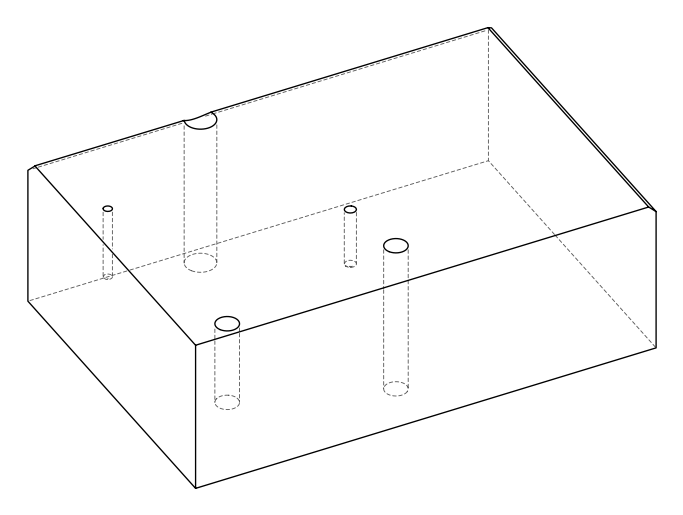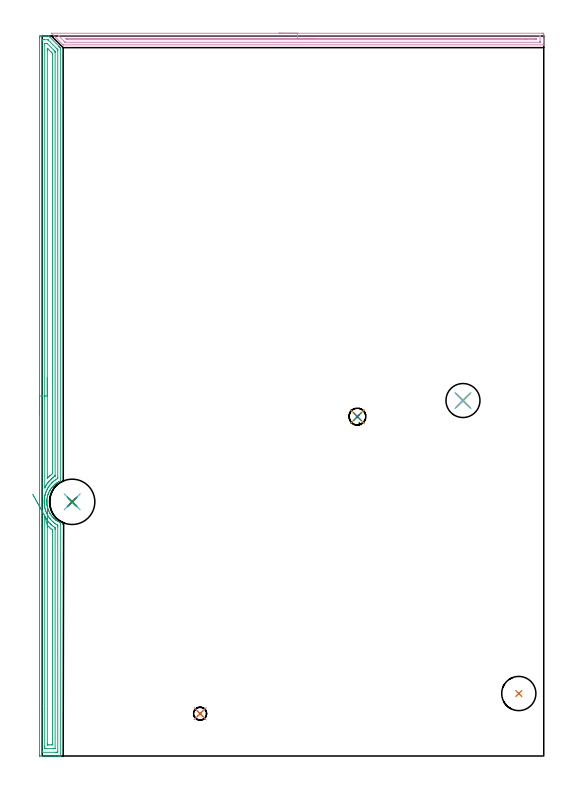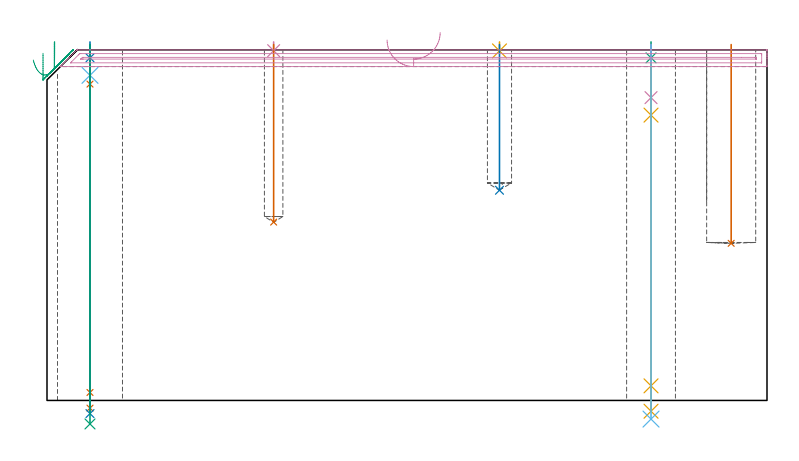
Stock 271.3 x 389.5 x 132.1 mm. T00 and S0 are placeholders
(PLAN: 16 operations, 11 tool changes, 23.1 min)
(1 INDEXABLE_INSERT_DRILL_BLIND_HOLE_FROM_SOLID | STEP1POCKET | NXT0302_008 | 0.3 min | 19510 mm3)
(2 SPOT_DRILL | STEP1HOLE | NXT0321_9005460120000 | 0.05 min | 182 mm3)
(3 SPOT_DRILL_1 | STEP1HOLE_1 | NXT0321_9005460120000 | 0.05 min | 184 mm3)
(4 SPOT_DRILL_2 | STEP1POCKET_1 | NXT0321_9005460120000 | 0.03 min | 1 mm3)
(5 SPOT_DRILL_3 | STEP1POCKET_2 | NXT0321_9005460120000 | 0.03 min | 1 mm3)
(6 DRILL_BLIND_HOLE_INTO_CENTER | STEP1HOLE | NXT0301_035 | 0.05 min | 210 mm3)
(7 GUN_DRILL_THROUGH_HOLE | STEP1HOLE | UGT0307_002 | 0.6 min | 3441 mm3)
(8 SPADE_DRILL_TO_ENLARGE_THROUGH_HOLE | STEP1HOLE | UGT0306_006 | 0.56 min | 21047 mm3)
(9 DRILL_TO_ENLARGE_THROUGH_HOLE | STEP1HOLE | UGT0301_058 | 0.57 min | 37336 mm3)
(10 DRILL_BLIND_HOLE_INTO_CENTER_1 | STEP1HOLE_1 | NXT0301_128 | 0.08 min | 1728 mm3)
(11 GUN_DRILL_THROUGH_HOLE_1 | STEP1HOLE_1 | UGT0307_008 | 0.65 min | 10900 mm3)
(12 DRILL_TO_ENLARGE_THROUGH_HOLE_1 | STEP1HOLE_1 | UGT0301_253 | 0.57 min | 22266 mm3)
(13 DRILL_BLIND_HOLE_INTO_CENTER_2 | STEP1POCKET_1 | UGT0301_465 | 0.27 min | 2421 mm3)
(14 DRILL_BLIND_HOLE_INTO_CENTER_3 | STEP1POCKET_2 | UGT0301_206 | 0.22 min | 3302 mm3)
(15 AREA_MILL | FG_CHAMFER_SURFACE | UGT0205_001 | 12.64 min | 24512 mm3)
(16 AREA_MILL_1 | FG_CHAMFER_SURFACE_1 | UGT0205_001 | 6.48 min | 5202 mm3)
(TOOL NXT0302_008 | Index. Insert Drill 18.5mm [880-D1850L25-05] | D18.5 PA176 FL93 Z2)
(TOOL NXT0321_9005460120000 | NC Spot Drill, 142deg, 12mm, Carbide, Uncoated | D12 PA142 FL30 Z2)
(TOOL NXT0301_035 | Carbide Drill 6.4mm [860.1-0640-032A1-MM 2214] | D6.4 PA140 FL53 Z2)
(TOOL UGT0307_002 | Gun Drill 6 mm | D6 PA130 FL24 Z1)
(TOOL UGT0306_006 | Spade Drill 15.5mm | D15.5 PA132 FL10 Z2)
(TOOL UGT0301_058 | Twist Drill 24.5 mm | D24.5 PA118 FL160 Z2)
(TOOL NXT0301_128 | Carbide Drill 12mm [861.1-1200-036A1-GP GC34] | D12 PA150 FL37.4 Z2)
(TOOL UGT0307_008 | Gun Drill 11 mm | D11 PA130 FL24 Z1)
(TOOL UGT0301_253 | Twist Drill 18.4 mm | D18.4 PA118 FL135 Z2)
(TOOL UGT0301_465 | Carbide Drill 7.0 mm | D7 PA118 FL69 Z2)
(TOOL UGT0301_206 | Twist Drill 9.1 mm | D9.1 PA118 FL78 Z2)
(TOOL UGT0205_001 | Chamfer Mill 20 x 3 x 45 deg. | D20 FL50 Z2)
(OP 1 INDEXABLE_INSERT_DRILL_BLIND_HOLE_FROM_SOLID)
G17 G21 G94 G90
T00 M6
G54
G17 G0 G90 X257.8 Y33.8 S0 M3
G43 Z142.1 H1
G94 G81 G98 Z59.2 F250. R134.1
G80
M5
M2
(OP 2 SPOT_DRILL)
G17 G21 G94 G90
T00 M6
G54
G17 G0 G90 X16.2 Y137.5 S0 M3
G43 Z142.1 H0
G94 G81 G98 Z129.1 F250. R135.1
G80
M5
M2
(OP 3 SPOT_DRILL_1)
G17 G21 G94 G90
T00 M6
G54
G17 G0 G90 X227.6 Y192.3 S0 M3
G43 Z142.1 H0
G94 G81 G98 Z129.1 F250. R135.1
G80
M5
M2
(OP 4 SPOT_DRILL_2)
G17 G21 G94 G90
T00 M6
G54
G17 G0 G90 X85.4 Y22.9 S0 M3
G43 Z142.1 H0
G94 G81 G98 Z131.799 F250. R135.1
G80
M5
M2
(OP 5 SPOT_DRILL_3)
G17 G21 G94 G90
T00 M6
G54
G17 G0 G90 X170.5 Y183.6 S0 M3
G43 Z142.1 H0
G94 G81 G98 Z131.708 F250. R135.1
G80
M5
M2
(OP 6 DRILL_BLIND_HOLE_INTO_CENTER)
G17 G21 G94 G90
T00 M6
G54
G17 G0 G90 X16.2 Y137.5 S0 M3
G43 Z142.1 H1
G94 G81 G98 Z122.5 F250. R134.1
G80
M5
M2
(OP 7 GUN_DRILL_THROUGH_HOLE)
G17 G21 G94 G90
T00 M6
G54
G17 G0 G90 X16.2 Y137.5 M8
G43 Z142.1 H0
Z129.472
S716 M3
G94 G1 Z119.193 F125. M26
G4 X.084
Z3. F250.
G4 X.084
Z-2.899 F125.
G4 X.084
M5
M9
G0 Z129.472
Z142.1
M2
(OP 8 SPADE_DRILL_TO_ENLARGE_THROUGH_HOLE)
G17 G21 G94 G90
T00 M6
G54
G17 G0 G90 X16.2 Y137.5 S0 M3
G43 Z142.1 H0
G94 G73 G98 Z-4.951 F250. Q15.228 R134.1
G80
M5
M2
(OP 9 DRILL_TO_ENLARGE_THROUGH_HOLE)
G17 G21 G94 G90
T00 M6
G54
G17 G0 G90 X16.2 Y137.5 S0 M3
G43 Z142.1 H0
G94 G73 G98 Z-8.861 F250. Q23.493 R134.1
G80
M5
M2
(OP 10 DRILL_BLIND_HOLE_INTO_CENTER_1)
G17 G21 G94 G90
T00 M6
G54
G17 G0 G90 X227.6 Y192.3 S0 M3
G43 Z142.1 H1
G94 G81 G98 Z114.1 F250. R134.1
G80
M5
M2
(OP 11 GUN_DRILL_THROUGH_HOLE_1)
G17 G21 G94 G90
T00 M6
G54
G17 G0 G90 X227.6 Y192.3 M8
G43 Z142.1 H0
Z127.304
S716 M3
G94 G1 Z107.509 F125. M26
G4 X.084
Z5.5 F250.
G4 X.084
Z-4.065 F125.
G4 X.084
M5
M9
G0 Z127.304
Z142.1
M2
(OP 12 DRILL_TO_ENLARGE_THROUGH_HOLE_1)
G17 G21 G94 G90
T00 M6
G54
G17 G0 G90 X227.6 Y192.3 S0 M3
G43 Z142.1 H0
G94 G73 G98 Z-7.028 F250. Q17.391 R134.1
G80
M5
M2
(OP 13 DRILL_BLIND_HOLE_INTO_CENTER_2)
G17 G21 G94 G90
T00 M6
G54
G17 G0 G90 X85.4 Y22.9 S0 M3
G43 Z142.1 H0
G94 G81 G98 Z67.2 F250. R134.1
G80
M5
M2
(OP 14 DRILL_BLIND_HOLE_INTO_CENTER_3)
G17 G21 G94 G90
T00 M6
G54
G17 G0 G90 X170.5 Y183.6 S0 M3
G43 Z142.1 H0
G94 G81 G98 Z79.2 F250. R134.1
G80
M5
M2
(OP 15 AREA_MILL)
G17 G21 G94 G90
T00 M6
G54
G17 G0 G90 X-1.5 Y184.75 S1061 M3
G43 Z142.1 H0
Z130.8
G94 G1 Y184.788 Z129.928 F250.
Y184.902 Z129.063
Y185.091 Z128.212
Y185.353 Z127.38
Y185.687 Z126.574
Y186.09 Z125.8
Y186.559 Z125.064
Y187.09 Z124.372
Y187.679 Z123.729
Y188.322 Z123.14
Y189.014 Z122.608
Y189.75 Z122.14
Y190.524 Z121.737
Y191.33 Z121.403
Y192.162 Z121.141
Y193.014 Z120.952
Y193.878 Z120.838
Y194.75 Z120.8
Y388.395
X-1.499 Y388.892 Z120.801
X-1.496 Y389.283 Z120.802
X-1.492 Y389.49 Z120.804
X-1.112 Y389.5 Z121.184
X-0.832 Z121.464
X-0.235 Z122.06
X1.202 Z123.499
X1.519 Z123.815
X2.153 Z124.453
X3.492 Y389.499 Z125.791
X3.498 Y389.497 Z125.797
X3.513 Y389.487 Z125.812
X3.712 Y389.291 Z126.008
X3.811 Y389.19 Z126.109
X4.019 Y388.981 Z126.319
X9.074 Y383.927 Z131.373
X9.119 Y383.882 Z131.416
X9.166 Y383.834 Z131.465
X9.361 Y383.639 Z131.66
X9.412 Y383.59 Z131.709
X9.464 Y383.537 Z131.762
X9.73 Y383.269 Z132.027
X9.796 Y383.195 Z132.089
X9.8 Y383.09 Z132.1
Y148.779
X9.802 Y148.738 Z132.097
X9.777 Y148.719 Z132.072
X9.721 Y148.69 Z132.018
X8.844 Y148.256 Z131.143
X8.781 Y148.221 Z131.08
X8.33 Y147.954 Z130.629
X8.226 Y147.888 Z130.525
X8.096 Y147.805 Z130.392
X7.982 Y147.733 Z130.281
X7.886 Y147.672 Z130.185
X7.44 Y147.362 Z129.739
X6.974 Y146.995 Z129.274
X6.781 Y146.828 Z129.077
X6.531 Y146.614 Z128.831
X6.361 Y146.468 Z128.661
X6.097 Y146.212 Z128.397
X5.994 Y146.103 Z128.293
X5.904 Y146.007 Z128.201
X5.493 Y145.574 Z127.793
X5.205 Y145.231 Z127.501
X5.189 Y145.21 Z127.484
X5.027 Y145.001 Z127.327
X4.782 Y144.68 Z127.081
X4.53 Y144.318 Z126.828
X4.309 Y143.983 Z126.608
X4.242 Y143.871 Z126.541
X4.191 Y143.786 Z126.489
X4.027 Y143.494 Z126.326
X3.941 Y143.341 Z126.24
X3.709 Y142.892 Z126.007
X3.415 Y142.259 Z125.713
X3.347 Y142.086 Z125.643
X3.311 Y141.998 Z125.609
X3.273 Y141.896 Z125.572
X3.245 Y141.821 Z125.545
X3.182 Y141.64 Z125.475
X3.149 Y141.552 Z125.444
X2.999 Y141.104 Z125.298
X2.922 Y140.835 Z125.221
X2.871 Y140.657 Z125.17
X2.76 Y140.209 Z125.059
X2.668 Y139.763 Z124.967
X2.592 Y139.315 Z124.892
X2.52 Y138.784 Z124.819
X2.492 Y138.421 Z124.786
X2.489 Y138.376 Z124.783
X2.481 Y138.243 Z124.776
X2.472 Y138.069 Z124.763
X2.466 Y137.974 Z124.76
X2.46 Y137.737 Z124.756
Y137.64 Z124.749
X2.458 Y137.548 Z124.746
X2.456 Y137.527 Z124.747
X2.457 Y137.467 Z124.752
X2.462 Y137.235 Z124.754
Y137.185 Z124.758
Y137.153
X2.464 Y137.08 Z124.76
X2.486 Y136.633 Z124.782
X2.503 Y136.424 Z124.797
X2.517 Y136.284 Z124.81
X2.523 Y136.215 Z124.816
X2.586 Y135.739 Z124.882
X2.643 Y135.392 Z124.938
X2.659 Y135.291 Z124.956
X2.748 Y134.845 Z125.047
X2.823 Y134.534 Z125.123
X2.857 Y134.397 Z125.156
X2.954 Y134.053 Z125.252
X2.983 Y133.951 Z125.281
X3.128 Y133.502 Z125.426
X3.289 Y133.057 Z125.588
X3.391 Y132.8 Z125.691
X3.415 Y132.741 Z125.714
X3.682 Y132.162 Z125.979
X3.847 Y131.838 Z126.147
X3.911 Y131.713 Z126.21
X4.1 Y131.375 Z126.397
X4.159 Y131.268 Z126.456
X4.31 Y131.019 Z126.607
X4.743 Y130.374 Z127.041
X4.969 Y130.067 Z127.268
X5.027 Y129.992 Z127.326
X5.204 Y129.766 Z127.501
X5.446 Y129.48 Z127.743
X5.768 Y129.128 Z128.064
X6.098 Y128.785 Z128.396
X6.301 Y128.586 Z128.601
X6.34 Y128.551 Z128.64
X6.643 Y128.28 Z128.942
X6.992 Y127.985 Z129.291
X7.032 Y127.953 Z129.331
X7.219 Y127.806 Z129.516
X7.363 Y127.692 Z129.662
X7.414 Y127.656 Z129.714
X7.466 Y127.618 Z129.766
X7.624 Y127.506 Z129.921
X7.658 Y127.483 Z129.954
X7.896 Y127.32 Z130.196
X8.096 Y127.194 Z130.39
X8.315 Y127.056 Z130.61
X8.579 Y126.897 Z130.878
X8.745 Y126.798 Z131.044
X9.225 Y126.55 Z131.524
X9.412 Y126.459 Z131.712
X9.636 Y126.349 Z131.933
X9.677 Y126.329 Z131.972
X9.797 Y126.266 Z132.088
X9.8 Y125.573 Z132.1
Y0.16
X9.805 Y0.01 Z132.095
X9.662 Y0.003 Z131.954
X9.519 Y0. Z131.818
X9.169 Z131.468
X8.535 Z130.829
X7.341 Z129.638
X6.781 Z129.075
X-1.112 Z121.186
X-1.395 Y0.003 Z120.902
X-1.492 Y0.01 Z120.805
X-1.499 Y0.109 Z120.799
X-1.5 Y0.608 Z120.8
Y194.75
X-0.086 Z122.214
X-0.085 Y386.955 Z122.215
X-0.084 Y387.107 Z122.216
X-0.079 Y387.468 Z122.221
X0.266 Y387.491 Z122.566
X0.642 Y387.496 Z122.942
X1.134 Y387.5 Z123.434
X2.889 Y387.498 Z125.189
X2.983 Y387.494 Z125.283
X3.03 Y387.49 Z125.33
X3.105 Y387.434 Z125.405
X3.273 Y387.273 Z125.573
X3.443 Y387.107 Z125.743
X7.906 Y382.644 Z130.206
X8.162 Y382.383 Z130.462
X8.337 Y382.202 Z130.637
X8.379 Y382.152 Z130.679
X8.381 Y382.134 Z130.681
X8.383 Y382.088 Z130.683
X8.385 Y381.904 Z130.685
X8.386 Y381.752 Z130.686
X8.385 Y150.718 Z130.685
X8.384 Y150.566 Z130.684
X8.38 Y150.196 Z130.68
X8.379 Y150.156 Z130.679
X8.344 Y150.133 Z130.644
X8.279 Y150.092 Z130.579
X7.63 Y149.702 Z129.93
X7.585 Y149.673 Z129.885
X7.103 Y149.345 Z129.403
X6.781 Y149.121 Z129.081
X6.589 Y148.976 Z128.889
X6.338 Y148.781 Z128.638
X6.1 Y148.581 Z128.4
X5.904 Y148.411 Z128.204
X5.629 Y148.168 Z127.929
X5.331 Y147.888 Z127.631
X5.179 Y147.734 Z127.479
X5.027 Y147.575 Z127.327
X4.751 Y147.276 Z127.051
X4.497 Y146.995 Z126.797
X4.338 Y146.805 Z126.638
X4.15 Y146.572 Z126.45
X3.948 Y146.308 Z126.248
X3.795 Y146.103 Z126.095
X3.579 Y145.791 Z125.879
X3.273 Y145.34 Z125.573
X3.223 Y145.261 Z125.523
X3.193 Y145.21 Z125.493
X2.903 Y144.694 Z125.203
X2.7 Y144.318 Z125.
X2.596 Y144.114 Z124.896
X2.396 Y143.706 Z124.696
X2.308 Y143.515 Z124.608
X2.269 Y143.425 Z124.569
X2.05 Y142.885 Z124.35
X1.921 Y142.532 Z124.221
X1.817 Y142.229 Z124.117
X1.628 Y141.64 Z123.928
X1.613 Y141.592 Z123.913
X1.603 Y141.555 Z123.903
X1.519 Y141.245 Z123.819
X1.423 Y140.845 Z123.723
X1.402 Y140.747 Z123.702
X1.278 Y140.101 Z123.578
X1.236 Y139.855 Z123.536
X1.161 Y139.327 Z123.461
X1.118 Y138.962 Z123.418
X1.082 Y138.514 Z123.382
X1.057 Y138.069 Z123.357
X1.047 Y137.657 Z123.347
X1.051 Y137.177 Z123.351
X1.068 Y136.744 Z123.368
X1.095 Y136.284 Z123.395
X1.147 Y135.771 Z123.447
X1.198 Y135.392 Z123.498
X1.31 Y134.712 Z123.61
X1.354 Y134.499 Z123.654
X1.519 Y133.75 Z123.819
X1.572 Y133.552 Z123.872
X1.835 Y132.714 Z124.135
X2.01 Y132.214 Z124.31
X2.166 Y131.821 Z124.466
X2.396 Y131.3 Z124.696
X2.574 Y130.929 Z124.874
X2.757 Y130.561 Z125.057
X3.053 Y130.036 Z125.353
X3.273 Y129.672 Z125.573
X3.628 Y129.143 Z125.928
X4.15 Y128.43 Z126.45
X4.29 Y128.251 Z126.59
X4.632 Y127.852 Z126.932
X5.027 Y127.415 Z127.327
X5.045 Y127.396 Z127.345
X5.082 Y127.358 Z127.382
X5.499 Y126.951 Z127.799
X5.904 Y126.583 Z128.204
X6.038 Y126.465 Z128.338
X6.781 Y125.878 Z129.081
X7.212 Y125.573 Z129.512
X7.658 Y125.29 Z129.958
X8.342 Y124.876 Z130.642
X8.362 Y124.856 Z130.662
X8.379 Y124.839 Z130.679
X8.381 Y124.68 Z130.681
X8.385 Y123.94 Z130.685
Y2.545
X8.384 Y2.393 Z130.684
X8.379 Y2.032 Z130.679
X8.034 Y2.009 Z130.334
X7.658 Y2.004 Z129.958
X7.166 Y2. Z129.466
X0.151 Z122.451
X-0.019 Y2.003 Z122.281
X-0.048 Y2.005 Z122.252
X-0.074 Y2.009 Z122.226
X-0.079 Y2.045 Z122.221
X-0.084 Y2.239 Z122.216
X-0.085 Y2.393 Z122.215
X-0.086 Y27.086 Z122.214
Y194.75
X1.328 Z123.628
X1.329 Y385.322 Z123.629
X1.33 Y385.419 Z123.63
X1.333 Y385.467 Z123.633
X1.335 Y385.485 Z123.635
X1.351 Y385.493 Z123.651
X1.519 Y385.496 Z123.819
X2.222 Y385.499 Z124.522
X2.396 Y385.496 Z124.696
X2.57 Y385.49 Z124.87
X2.608 Y385.482 Z124.908
X2.632 Y385.462 Z124.932
X2.681 Y385.417 Z124.981
X2.779 Y385.322 Z125.079
X6.349 Y381.752 Z128.649
X6.781 Y381.317 Z129.081
X6.892 Y381.202 Z129.192
X6.947 Y381.142 Z129.247
X6.965 Y381.105 Z129.265
X6.966 Y381.053 Z129.266
X6.97 Y380.859 Z129.27
X6.971 Y380.665 Z129.271
Y151.633
X6.97 Y151.546 Z129.27
X6.967 Y151.503 Z129.267
X6.965 Y151.486 Z129.265
X6.939 Y151.459 Z129.239
X6.323 Y151.032 Z128.623
X5.904 Y150.722 Z128.204
X5.699 Y150.566 Z127.999
X5.331 Y150.257 Z127.631
X5.027 Y149.997 Z127.327
X4.858 Y149.846 Z127.158
X4.672 Y149.673 Z126.972
X4.409 Y149.41 Z126.709
X4.15 Y149.144 Z126.45
X3.975 Y148.959 Z126.275
X3.812 Y148.781 Z126.112
X3.56 Y148.489 Z125.86
X3.273 Y148.145 Z125.573
X3.16 Y148.003 Z125.46
X3.071 Y147.888 Z125.371
X2.782 Y147.495 Z125.082
X2.43 Y146.995 Z124.73
X2.416 Y146.975 Z124.716
X2.396 Y146.944 Z124.696
X2.077 Y146.428 Z124.377
X1.887 Y146.103 Z124.187
X1.754 Y145.864 Z124.054
X1.519 Y145.431 Z123.819
X1.355 Y145.11 Z123.655
X1.336 Y145.078 Z123.636
X1.335 Z123.635
X1.333 Y145.09 Z123.633
X1.33 Y145.15 Z123.63
X1.329 Y145.21 Z123.629
X1.328 Y145.258 Z123.628
Y194.75
X2.743 Z125.043
Y381.752
X2.744 Y382.29 Z125.044
X2.747 Y382.644 Z125.047
X2.75 Y382.873 Z125.05
X2.999 Y382.644 Z125.299
X3.273 Y382.376 Z125.573
X3.9 Y381.752 Z126.2
X4.793 Y380.859 Z127.093
X5.027 Y380.624 Z127.327
X5.351 Y380.295 Z127.651
X5.514 Y380.125 Z127.814
X5.55 Y380.086 Z127.85
X5.553 Y380.043 Z127.853
X5.555 Y379.966 Z127.855
X5.557 Y379.427 Z127.857
Y379.074
Y152.974
X5.555 Y152.839 Z127.855
X5.553 Y152.772 Z127.853
X5.551 Y152.743 Z127.851
X5.534 Y152.727 Z127.834
X5.027 Y152.33 Z127.327
X4.56 Y151.934 Z126.86
X4.15 Y151.585 Z126.45
X4.084 Y151.526 Z126.384
X4.011 Y151.459 Z126.311
X3.639 Y151.086 Z125.939
X3.273 Y150.716 Z125.573
X3.2 Y150.64 Z125.5
X3.131 Y150.566 Z125.431
X2.852 Y150.261 Z125.152
X2.776 Y150.179 Z125.076
X2.763 Y150.168 Z125.063
X2.751 Y150.16 Z125.051
X2.748 Y150.172 Z125.048
X2.745 Y150.211 Z125.045
X2.743 Y150.566 Z125.043
Y150.885
Y194.75
Y195.622 Z125.081
Y196.487 Z125.195
Y197.338 Z125.383
Y198.17 Z125.646
Y198.976 Z125.98
Y199.75 Z126.382
Y200.486 Z126.851
Y201.178 Z127.382
Y201.821 Z127.972
Y202.41 Z128.615
Y202.942 Z129.307
Y203.41 Z130.043
Y203.813 Z130.816
Y204.147 Z131.622
Y204.409 Z132.454
Y204.598 Z133.306
Y204.712 Z134.171
Y204.75 Z135.043
G0 Z142.1
X-5.161 Y141.571
Z128.258
G1 X-4.959 Y141.208 Z127.491
X-4.725 Y140.788 Z126.762
X-4.462 Y140.314 Z126.079
X-4.171 Y139.79 Z125.445
X-3.853 Y139.22 Z124.866
X-3.513 Y138.607 Z124.347
X-3.152 Y137.958 Z123.89
X-2.772 Y137.276 Z123.499
X-2.378 Y136.567 Z123.179
X-1.972 Y135.836 Z122.93
X-1.556 Y135.089 Z122.755
X-1.135 Y134.332 Z122.655
X-0.711 Y133.57 Z122.631
X-0.288 Y132.809 Z122.683
X0.132 Y132.055 Z122.81
X0.544 Y131.313 Z123.013
X0.946 Y130.59 Z123.289
X1.335 Y129.89 Z123.635
X1.519 Y129.56 Z123.819
X1.749 Y129.143 Z124.049
X2.054 Y128.599 Z124.354
X2.274 Y128.251 Z124.574
X2.396 Y128.069 Z124.696
X2.899 Y127.358 Z125.199
X3.273 Y126.855 Z125.573
X3.599 Y126.465 Z125.899
X4.15 Y125.857 Z126.45
X4.424 Y125.573 Z126.724
X4.729 Y125.274 Z127.029
X5.027 Y125.005 Z127.327
X5.402 Y124.68 Z127.702
X5.904 Y124.281 Z128.204
X6.176 Y124.07 Z128.476
X6.569 Y123.788 Z128.869
X6.929 Y123.548 Z129.229
X6.954 Y123.528 Z129.254
X6.963 Y123.519 Z129.263
X6.965 Y123.476 Z129.265
X6.97 Y123.089 Z129.27
X6.971 Y122.895 Z129.271
Y122.701
Y4.178
X6.97 Y4.081 Z129.27
X6.967 Y4.034 Z129.267
X6.965 Y4.016 Z129.265
X6.949 Y4.007 Z129.249
X6.781 Y4.004 Z129.081
X6.079 Y4. Z128.379
X5.904 Z128.204
X2.396 Z124.696
X1.693 Y4.001 Z123.993
X1.519 Y4.005 Z123.819
X1.35 Y4.01 Z123.65
X1.335 Y4.178 Z123.635
X1.332 Y4.368 Z123.632
X1.329 Y5.071 Z123.629
Y5.265
Y129.337
X1.335 Y129.89 Z123.635
X2.75 Y124.831 Z125.05
X2.9 Y124.68 Z125.2
X3.273 Y124.288 Z125.573
X3.765 Y123.788 Z126.065
X4.15 Y123.424 Z126.45
X4.76 Y122.895 Z127.06
X5.504 Y122.288 Z127.804
X5.55 Y122.242 Z127.85
X5.552 Y122.182 Z127.852
X5.555 Y122.002 Z127.855
X5.557 Y121.463 Z127.857
Y121.11
Y6.856
X5.554 Y6.319 Z127.854
X5.55 Y6.137 Z127.85
X5.546 Y6.01 Z127.846
X4.991 Y6. Z127.291
X4.15 Z126.45
X3.237 Z125.537
X2.854 Y6.006 Z125.154
X2.76 Y6.01 Z125.06
X2.749 Y6.015 Z125.049
X2.747 Y6.03 Z125.047
X2.744 Y6.061 Z125.044
X2.743 Y6.132 Z125.043
Y6.503
Y123.788
X2.744 Y124.326 Z125.044
X2.747 Y124.68 Z125.047
X2.75 Y124.831 Z125.05
X2.763 Y125.702 Z125.101
X2.776 Y126.565 Z125.228
X2.789 Y127.414 Z125.43
X2.802 Y128.242 Z125.705
X2.814 Y129.042 Z126.051
X2.826 Y129.81 Z126.466
X2.837 Y130.538 Z126.946
X2.847 Y131.222 Z127.487
X2.857 Y131.856 Z128.086
X2.866 Y132.435 Z128.739
X2.874 Y132.956 Z129.439
X2.881 Y133.413 Z130.182
X2.887 Y133.804 Z130.962
X2.892 Y134.125 Z131.773
X2.896 Y134.375 Z132.608
X2.898 Y134.551 Z133.463
X2.9 Y134.651 Z134.33
Y134.676 Z135.202
G0 Z142.1
M5
M2
(OP 16 AREA_MILL_1)
G17 G21 G94 G90
T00 M6
G54
G17 G0 G90 X128.15 Y391. S1061 M3
G43 Z142.1 H0
Z135.8
G94 G1 X128.188 Z134.928 F250.
X128.302 Z134.064
X128.491 Z133.212
X128.753 Z132.38
X129.087 Z131.574
X129.49 Z130.8
X129.958 Z130.064
X130.49 Z129.372
X131.079 Z128.729
X131.722 Z128.14
X132.414 Z127.609
X133.15 Z127.14
X133.924 Z126.737
X134.73 Z126.403
X135.562 Z126.141
X136.414 Z125.952
X137.278 Z125.838
X138.15 Z125.8
X270.193
X270.693 Y390.998 Z125.802
X271.188 Y390.994 Z125.803
X271.291 Y390.991 Z125.805
X271.3 Y390.504 Z126.292
Y387.85 Z128.944
Y387.283 Z129.513
Y386.965 Z129.831
Y386.399 Z130.397
Y386.081 Z130.714
Y385.056 Z131.743
X271.292 Y384.718 Z132.073
X271.29 Y384.703 Z132.088
X271.14 Y384.7 Z132.1
X11.408
X11.305 Y384.704 Z132.089
X11.289 Y384.714 Z132.08
X11.125 Y384.874 Z131.925
X5.161 Y390.84 Z125.958
X5.06 Y390.946 Z125.852
X5.018 Y390.993 Z125.805
X5.134 Y390.999 Z125.801
X5.161 Y391. Z125.8
X138.15
Y389.586 Z127.214
X269.13 Y389.585 Z127.215
X269.223 Y389.584 Z127.216
X269.269 Y389.581 Z127.219
X269.286 Y389.579 Z127.221
X269.29 Y389.569 Z127.231
X269.295 Y389.464 Z127.336
X269.299 Y389.232 Z127.568
X269.3 Y386.577 Z130.223
X269.296 Y386.189 Z130.611
X269.292 Y386.138 Z130.662
X269.288 Y386.12 Z130.68
X269.282 Y386.119 Z130.681
X269.23 Y386.116 Z130.684
X269.123 Y386.115 Z130.685
X268.908 Y386.114 Z130.686
X12.713
X12.499 Y386.116 Z130.684
X12.392 Y386.119 Z130.681
X12.343 Y386.121 Z130.679
X12.239 Y386.221 Z130.579
X11.855 Y386.597 Z130.203
X9.177 Y389.273 Z127.527
X8.981 Y389.473 Z127.327
X8.91 Y389.548 Z127.252
X8.887 Y389.574 Z127.226
X8.904 Y389.579 Z127.221
X8.993 Y389.582 Z127.218
X9.177 Y389.585 Z127.215
X138.15 Y389.586 Z127.214
Y388.172 Z128.628
X267.123 Y388.171 Z128.629
X267.231 Y388.169 Z128.631
X267.269 Y388.167 Z128.633
X267.284 Y388.166 Z128.634
X267.29 Y388.141 Z128.659
X267.294 Y388.025 Z128.775
X267.296 Y387.85 Z128.95
X267.292 Y387.683 Z129.117
X267.276 Y387.535 Z129.265
X267.123 Y387.534 Z129.266
X266.554 Y387.53 Z129.27
X261.73 Y387.528 Z129.272
X13.64 Y387.529 Z129.271
X13.532 Y387.53 Z129.27
X13.446 Y387.533 Z129.267
X13.392 Y387.535 Z129.265
X13.35 Y387.561 Z129.239
X13.055 Y387.85 Z128.95
X12.747 Y388.157 Z128.643
X12.746 Y388.167 Z128.633
X12.747 Y388.168 Z128.632
X13.316 Y388.171 Z128.629
X13.64
X138.15 Y388.172 Z128.628
X139.022 Z128.667
X139.886 Z128.78
X140.738 Z128.969
X141.57 Z129.232
X142.376 Z129.565
X143.15 Z129.968
X143.886 Z130.437
X144.578 Z130.968
X145.221 Z131.557
X145.81 Z132.201
X146.342 Z132.893
X146.81 Z133.628
X147.213 Z134.402
X147.547 Z135.208
X147.809 Z136.04
X147.998 Z136.892
X148.112 Z137.757
X148.15 Z138.628
G0 Z142.1
M5
M2
